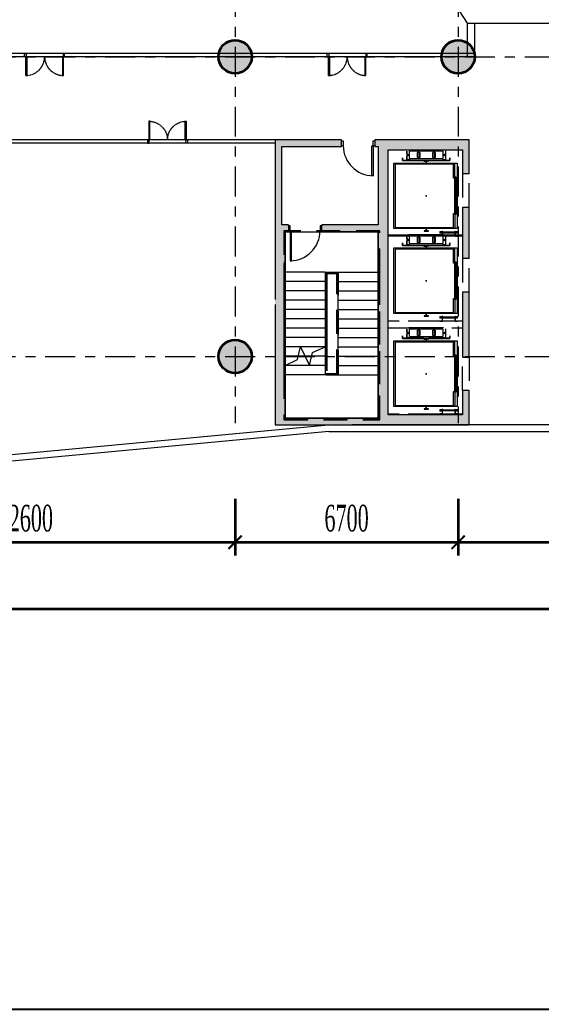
# Model space of a CAD drawing. Header units: millimetres. Extents: x 90964 to 877642, y 656808 to 1438307.
# Drawn here: x 354321 to 369984, y 799742 to 829453 of the extents above; entities that cross this region are included whole.
import ezdxf

# ---------------------------------------------------------------- set-up
doc = ezdxf.new("R2010")
doc.units = ezdxf.units.MM
doc.header["$LTSCALE"] = 300
for name, pattern in [('CENTER', [3, 1.5, -0.5, 0.5, -0.5]), ('Dash', [6.35, 3.175, -3.175]), ('HIDDEN2', [0.1875, 0.125, -0.0625]), ('Overhead', [3.96875, 2.38125, -1.5875])]:
    doc.linetypes.add(name, pattern=pattern)
doc.layers.get('Defpoints').update_dxf_attribs({"color": 6})
for name, color, linetype, lineweight in [('A-COT VACH', 2, 'Continuous', 35), ('A-CUA', 25, 'Continuous', 5), ('A-DETL-GENF', 92, 'Overhead', 9), ('A-DETL-MEDM', 33, 'Continuous', 18), ('A-DIM', 125, 'Continuous', 15), ('A-DOOR', 31, 'Continuous', 9), ('A-DOOR-FRAM', 31, 'Continuous', 9), ('A-FLOR-HRAL', 11, 'Continuous', 9), ('A-FLOR-HRAL-MBND', 5, 'Overhead', 9), ('A-GENM', 13, 'Continuous', 9), ('A-HATCH', 251, 'Continuous', 5), ('A-TRUC', 250, 'CENTER', 5), ('A-WALL', 113, 'Continuous', 9), ('A-WALL-PATT', 111, 'Continuous', 9), ('Q-SPCQ', 91, 'Continuous', 9), ('S-STRS', 31, 'Continuous', 9), ('S-STRS-MBND', 31, 'Overhead', 9)]:
    doc.layers.add(name, color=color, linetype=linetype, lineweight=lineweight)
doc.styles.add('ROMANSssss', font='vntimeh.shx', dxfattribs={"width": 0.55})
doc.dimstyles.new('DIM_1-400 MB', dxfattribs={"dimscale": 400, "dimtxt": 2, "dimasz": 1, "dimexe": 1, "dimexo": 0, "dimgap": 0.8, "dimtad": 1, "dimdec": 0, "dimzin": 0, "dimdsep": 46, "dimtxsty": 'ROMANSssss', "dimblk": 'ARCHTICK', "dimcen": 1, "dimdle": 1, "dimclrd": 256, "dimclre": 256, "dimclrt": 7, "dimadec": 0, "dimazin": 0, "dimtfac": 1, "dimtdec": 0, "dimtix": 1, "dimtofl": 0, "dimtmove": 2, "dimatfit": 3, "dimfxl": 1, "dimtolj": 1, "dimtzin": 0, "dimarcsym": 0})

# ---------------------------------------------------------------- blocks, each defined once
blk = doc.blocks.new('schindler_5500-bim - Lift_one floor-1478749-Option 5 Floor Plans')
at = {"layer": 'A-GENM', "linetype": 'Dash'}
for p, q in [((-1379, -1140), (-1379, 1095)), ((-1379, -1140), (-1379, 1095)), ((1212, 1095), (1212, 942)), ((1212, 1095), (1212, -1140)), ((1212, 866), (1212, 485)), ((1212, 409), (1212, -1140))]:
    blk.add_line(p, q, dxfattribs=at)
at = {"layer": 'A-GENM'}
for p, q in [((-986, -971), (-986, 926)), ((-986, 926), (979, 926)), ((979, 926), (979, 856)), ((979, 926), (979, -971)), ((-1063, 714), (-1139, 714)), ((-1139, 714), (-1139, 710)), ((-1139, 710), (-1118, 710)), ((-1118, 710), (-1118, 712)), ((-1118, 712), (-1064, 712)), ((-1064, 712), (-1064, 67)), ((-1063, 71), (-1063, 714)), ((-534, 856), (-986, 856)), ((-952, 817), (-952, -936)), ((-534, 817), (-952, 817)), ((-534, 816), (-952, 816)), ((-569, 856), (-569, 888)), ((-569, 888), (-3, 888)), ((-3, 856), (-569, 856)), ((-534, 856), (-534, 816)), ((-534, 852), (-534, 817)), ((-3, 888), (-3, 856)), ((2, 856), (2, 888)), ((2, 888), (558, 888)), ((558, 856), (2, 856)), ((533, 816), (533, 856)), ((533, 856), (979, 856)), ((533, 817), (533, 856)), ((533, 856), (979, 856)), ((950, 817), (533, 817)), ((950, 816), (533, 816)), ((558, 888), (558, 856)), ((950, -936), (950, 817)), ((-1379, 522), (-1379, -522)), ((-1379, 500), (-1379, -495)), ((-1078, 587), (-1338, 587)), ((-1338, 587), (-1338, 584)), ((-1338, 584), (-1294, 584)), ((-1338, 500), (-1118, 500)), ((-1338, 500), (-1338, -500)), ((-1294, 584), (-1294, 580)), ((-1294, 580), (-1269, 580)), ((-1269, 580), (-1269, 573)), ((-1269, 573), (-1242, 573)), ((-1265, 576), (-1265, 584)), ((-1265, 584), (-1190, 584)), ((-1190, 584), (-1265, 584)), ((-1265, 584), (-1265, 579)), ((-1259, 576), (-1265, 576)), ((-1262, 577), (-1234, 575)), ((-1242, 573), (-1242, 576)), ((-1232, 534), (-1237, 534)), ((-1232, 552), (-1233, 552)), ((-1233, 552), (-1233, 522)), ((-1233, 522), (-1223, 522)), ((-1232, 573), (-1232, 552)), ((-1224, 552), (-1224, 572)), ((-1223, 552), (-1224, 552)), ((-1223, 522), (-1223, 552)), ((-1218, 534), (-1223, 534)), ((-1221, 575), (-1193, 577)), ((-1213, 576), (-1213, 573)), ((-1213, 573), (-1186, 573)), ((-1190, 576), (-1196, 576)), ((-1190, 584), (-1190, 576)), ((-1190, 579), (-1190, 584)), ((-1186, 580), (-1161, 580)), ((-1186, 573), (-1186, 580)), ((-1161, 580), (-1161, 584)), ((-1161, 584), (-1081, 584)), ((-1118, -500), (-1118, 500)), ((-1081, 584), (-1081, 487)), ((-1081, 487), (-1078, 487)), ((-1078, 487), (-1078, 587)), ((-1305, 266), (-1150, 266)), ((-1305, 266), (-1305, 261)), ((-1305, 261), (-1305, 201)), ((-1150, 261), (-1305, 261)), ((-1305, 201), (-1150, 201)), ((-1305, 201), (-1305, 196)), ((-1150, 196), (-1305, 196)), ((-1150, 266), (-1150, 261)), ((-1150, 201), (-1150, 261)), ((-1150, 201), (-1150, 196)), ((-1064, 67), (-1047, 67)), ((-1043, 71), (-1063, 71)), ((-1053, 64), (-1063, 64)), ((-1063, 64), (-1063, -63)), ((-1045, 10), (-1048, 58)), ((-1047, 67), (-1047, 46)), ((-1047, 46), (-1043, 46)), ((-1043, 46), (-1043, 71)), ((-1022, 5), (-1040, 5)), ((-974, 8), (-1022, 8)), ((-1022, 8), (-1022, 5)), ((-974, -8), (-974, 8)), ((-21, 0), (19, 0)), ((-20, 0), (20, 0)), ((-1, 15), (-1, -15)), ((0, -20), (0, 20)), ((1024, 8), (974, 8)), ((974, 8), (974, -8)), ((1024, 5), (1024, 8)), ((1042, 5), (1024, 5)), ((1050, 59), (1047, 10)), ((1062, 64), (1054, 64)), ((1062, -63), (1062, 64)), ((-1305, -196), (-1150, -196)), ((-1305, -201), (-1305, -196)), ((-1305, -201), (-1305, -261)), ((-1150, -201), (-1305, -201)), ((-1305, -261), (-1150, -261)), ((-1305, -261), (-1305, -266)), ((-1150, -266), (-1305, -266)), ((-1150, -201), (-1150, -196)), ((-1150, -261), (-1150, -201)), ((-1150, -261), (-1150, -266)), ((-1047, -67), (-1064, -67)), ((-1064, -67), (-1064, -712)), ((-1063, -63), (-1052, -63)), ((-1063, -713), (-1063, -71)), ((-1063, -71), (-1043, -71)), ((-1048, -59), (-1045, -10)), ((-1043, -46), (-1047, -46)), ((-1047, -46), (-1047, -67)), ((-1043, -71), (-1043, -46)), ((-1040, -5), (-1022, -5)), ((-1022, -5), (-1022, -8)), ((-1022, -8), (-974, -8)), ((974, -8), (1024, -8)), ((1024, -8), (1024, -5)), ((1024, -5), (1042, -5)), ((1047, -10), (1049, -58)), ((1055, -63), (1062, -63)), ((-1118, -500), (-1338, -500)), ((-1294, -584), (-1338, -584)), ((-1338, -584), (-1338, -587)), ((-1338, -587), (-1078, -587)), ((-1269, -580), (-1294, -580)), ((-1294, -580), (-1294, -584)), ((-1242, -573), (-1269, -573)), ((-1269, -573), (-1269, -580)), ((-1265, -584), (-1265, -576)), ((-1265, -576), (-1255, -576)), ((-1265, -580), (-1265, -584)), ((-1265, -584), (-1190, -584)), ((-1234, -575), (-1262, -577)), ((-1242, -576), (-1242, -573)), ((-1232, -534), (-1237, -534)), ((-1223, -522), (-1233, -522)), ((-1233, -522), (-1233, -552)), ((-1233, -552), (-1232, -552)), ((-1232, -552), (-1232, -573)), ((-1224, -572), (-1224, -552)), ((-1224, -552), (-1223, -552)), ((-1223, -552), (-1223, -522)), ((-1218, -534), (-1223, -534)), ((-1193, -577), (-1221, -575)), ((-1186, -573), (-1213, -573)), ((-1213, -573), (-1213, -576)), ((-1200, -576), (-1190, -576)), ((-1190, -576), (-1190, -584)), ((-1190, -584), (-1190, -580)), ((-1186, -580), (-1186, -573)), ((-1161, -580), (-1186, -580)), ((-1161, -584), (-1161, -580)), ((-1081, -584), (-1161, -584)), ((-1078, -487), (-1081, -487)), ((-1081, -487), (-1081, -584)), ((-1078, -587), (-1078, -487)), ((-1118, -710), (-1139, -710)), ((-1139, -710), (-1139, -713)), ((-1139, -713), (-1063, -713)), ((-1118, -712), (-1118, -710)), ((-1064, -712), (-1118, -712)), ((979, -971), (-986, -971)), ((-952, -936), (950, -936))]:
    blk.add_line(p, q, dxfattribs=at)
for centre, radius, start, end in [((-1262, 580), 2.95, 182.0574, 275.004), ((-1234, 573), 2.64, 0, 90), ((-1221, 572), 2.79, 90, 180), ((-1193, 579), 2.71, 262.5795, 0), ((-1053, 58), 5.01, 0, 90), ((-1040, 10), 4.75, 180, 270), ((1042, 10), 5.01, 270, 0), ((1054, 59), 4.75, 90, 180), ((-1052, -59), 4.75, 270, 0), ((-1040, -10), 5.01, 90, 180), ((1042, -10), 4.75, 0, 90), ((1055, -58), 5.01, 180, 270), ((-1262, -580), 3, 90, 180), ((-1234, -573), 2.84, 270, 360), ((-1221, -572), 3, 180, 270), ((-1193, -580), 2.84, 0, 90)]:
    blk.add_arc(centre, radius, start, end, dxfattribs=at)
at = {"layer": 'Q-SPCQ'}
for p, q in [((1073, 871), (1073, 942)), ((1124, 942), (1073, 942)), ((1124, 942), (1124, 871)), ((1208, 942), (1208, 871)), ((1212, 942), (1208, 942)), ((1212, 866), (1212, 942)), ((1208, 871), (1073, 871)), ((1073, 871), (1073, 866)), ((1073, 866), (1073, 856)), ((1124, 866), (1073, 866)), ((1073, 856), (1124, 856)), ((1089, 856), (1089, 495)), ((1108, 495), (1108, 856)), ((1124, 866), (1212, 866)), ((1124, 856), (1124, 866)), ((1124, 495), (1073, 495)), ((1073, 495), (1073, 485)), ((1073, 485), (1073, 480)), ((1073, 485), (1124, 485)), ((1073, 409), (1073, 480)), ((1073, 480), (1208, 480)), ((1073, 409), (1124, 409)), ((1124, 485), (1124, 495)), ((1212, 485), (1124, 485)), ((1124, 480), (1124, 409)), ((1208, 480), (1208, 409)), ((1208, 409), (1212, 409)), ((1212, 409), (1212, 485)), ((-1045, 15), (-1045, -15)), ((-1055, 0), (-1035, 0))]:
    blk.add_line(p, q, dxfattribs=at)
blk = doc.blocks.new('Railing - Railing-1480369-Option 5 Floor Plans')
at = {"layer": 'A-FLOR-HRAL-MBND'}
for p, q in [((-100059, -9507), (-100176, -9867)), ((-99270, -9763), (-100059, -9507)), ((-100040, -9545), (-100139, -9848)), ((-99280, -9792), (-100040, -9545)), ((-99546, -9705), (-99536, -9677)), ((-97188, -10472), (-99546, -9705)), ((-97150, -10453), (-99536, -9677)), ((-100176, -9867), (-97267, -10813)), ((-100139, -9848), (-97286, -10776)), ((-97286, -10776), (-97188, -10472)), ((-97267, -10813), (-97150, -10453))]:
    blk.add_line(p, q, dxfattribs=at)
blk = doc.blocks.new('Railing - Railing-1480370-Option 5 Floor Plans')
at = {"layer": 'A-FLOR-HRAL-MBND'}
for p, q in [((-100957, -7900), (-101848, -10639)), ((-100938, -7937), (-101810, -10620)), ((-99682, -8314), (-100957, -7900)), ((-99692, -8343), (-100938, -7937)), ((-99416, -8401), (-99682, -8314)), ((-99425, -8429), (-99692, -8343)), ((-99159, -8516), (-99150, -8487)), ((-96762, -9295), (-99159, -8516)), ((-96753, -9267), (-99150, -8487)), ((-96496, -9382), (-96762, -9295)), ((-96487, -9353), (-96753, -9267)), ((-95611, -9669), (-96496, -9382)), ((-95574, -9650), (-96487, -9353)), ((-96484, -12352), (-95611, -9669)), ((-96464, -12390), (-95574, -9650)), ((-101848, -10639), (-100839, -10967)), ((-101810, -10620), (-100830, -10939)), ((-100839, -10967), (-100573, -11054)), ((-100830, -10939), (-100564, -11025)), ((-100573, -11054), (-97644, -12006)), ((-100564, -11025), (-97635, -11978)), ((-97644, -12006), (-96464, -12390)), ((-97635, -11978), (-96484, -12352))]:
    blk.add_line(p, q, dxfattribs=at)
blk = doc.blocks.new('Top Rail Type - Top Rail_Internal_-1480371-Option 5 Floor Plans')
at = {"layer": 'A-FLOR-HRAL'}
for p, q in [((-97613, -10339), (-97151, -10489)), ((-97138, -10451), (-97600, -10301))]:
    blk.add_line(p, q, dxfattribs=at)
at = {"layer": 'A-FLOR-HRAL', "flags": 128}
blk.add_lwpolyline([(-97560, -10339), (-97557, -10336), (-97557, -10332)], dxfattribs=at)
blk = doc.blocks.new('Top Rail Type - Top Rail_Internal_-V14-Option 5 Floor Plans')
at = {"layer": 'A-FLOR-HRAL', "linetype": 'Overhead'}
for p, q in [((-100056, -9545), (-100043, -9507)), ((-99269, -9758), (-100043, -9507)), ((-100069, -9519), (-100183, -9871)), ((-100031, -9532), (-100132, -9845)), ((-100031, -9532), (-100069, -9519)), ((-99281, -9797), (-100056, -9545)), ((-99547, -9710), (-99535, -9672)), ((-97194, -10475), (-99547, -9710)), ((-97144, -10450), (-99535, -9672)), ((-100183, -9871), (-97283, -10814)), ((-100132, -9845), (-97271, -10775)), ((-97296, -10788), (-97194, -10475)), ((-97258, -10801), (-97144, -10450)), ((-97296, -10788), (-97258, -10801)), ((-97271, -10775), (-97283, -10814))]:
    blk.add_line(p, q, dxfattribs=at)
at = {"layer": 'A-FLOR-HRAL'}
for p, q in [((-99269, -9758), (-99281, -9797)), ((-97151, -10489), (-99281, -9797)), ((-97138, -10451), (-99269, -9758)), ((-97151, -10489), (-97138, -10451))]:
    blk.add_line(p, q, dxfattribs=at)
blk = doc.blocks.new('Top Rail Type - Top Rail_Internal_-V15-Option 5 Floor Plans')
at = {"layer": 'A-FLOR-HRAL', "linetype": 'Overhead'}
for p, q in [((-100960, -7893), (-101854, -10642)), ((-100934, -7944), (-101804, -10617)), ((-99681, -8309), (-100960, -7893)), ((-99693, -8347), (-100934, -7944)), ((-99414, -8396), (-99681, -8309)), ((-99427, -8434), (-99693, -8347)), ((-99161, -8521), (-99148, -8482)), ((-96498, -9386), (-99161, -8521)), ((-96485, -9348), (-99148, -8482)), ((-95618, -9673), (-96498, -9386)), ((-95567, -9647), (-96485, -9348)), ((-96487, -12346), (-95618, -9673)), ((-96461, -12396), (-95567, -9647)), ((-101854, -10642), (-100841, -10972)), ((-101804, -10617), (-100829, -10934)), ((-100841, -10972), (-97646, -12011)), ((-100829, -10934), (-97633, -11973)), ((-97646, -12011), (-96461, -12396)), ((-97633, -11973), (-96487, -12346))]:
    blk.add_line(p, q, dxfattribs=at)
at = {"layer": 'A-FLOR-HRAL'}
for p, q in [((-99414, -8396), (-99427, -8434)), ((-97177, -9166), (-99427, -8434)), ((-97164, -9128), (-99414, -8396))]:
    blk.add_line(p, q, dxfattribs=at)
blk = doc.blocks.new('M_Door-Opening - 1000 X 2100mm-720239-Option 5 Floor Plans')
at = {"layer": 'A-DETL-GENF'}
for p, q in [((492, 100), (-508, 100)), ((-508, -100), (492, -100))]:
    blk.add_line(p, q, dxfattribs=at)
at = {"layer": 'A-DETL-MEDM'}
for p, q in [((-508, 100), (-508, -100)), ((492, -100), (492, 100))]:
    blk.add_line(p, q, dxfattribs=at)
blk = doc.blocks.new('M_Door-Opening - 1000 X 2100mm-720273-Option 5 Floor Plans')
at = {"layer": 'A-DETL-GENF'}
for p, q in [((-508, 100), (492, 100)), ((492, -100), (-508, -100))]:
    blk.add_line(p, q, dxfattribs=at)
at = {"layer": 'A-DETL-MEDM'}
for p, q in [((-508, -100), (-508, 100)), ((492, 100), (492, -100))]:
    blk.add_line(p, q, dxfattribs=at)
blk = doc.blocks.new('M_Door-Passage-Single-Flush - M_Door-Passage-Single-Flush-718217-Option 5 Floor Plans')
at = {"layer": 'A-DOOR'}
for p, q in [((450, 981.35), (405, 981.35)), ((405, 981.35), (405, 81.35)), ((450, 81.35), (450, 981.35)), ((405, 81.35), (450, 81.35))]:
    blk.add_line(p, q, dxfattribs=at)
blk.add_arc((450, 81.35), 900, 90, 180, dxfattribs=at)
at = {"layer": 'A-DOOR-FRAM'}
for p, q in [((-450, 81.35), (-500, 81.35)), ((-500, 81.35), (-500, -68.65)), ((-450, -68.65), (-450, 81.35)), ((450, 81.35), (450, -68.65)), ((500, 81.35), (450, 81.35)), ((500, -68.65), (500, 81.35)), ((-500, -68.65), (-450, -68.65)), ((450, -68.65), (500, -68.65))]:
    blk.add_line(p, q, dxfattribs=at)
blk = doc.blocks.new('M_Door-Passage-Single-Flush - M_Door-Passage-Single-Flush-756115-Option 5 Floor Plans')
at = {"layer": 'A-DOOR'}
for p, q in [((405, -81.35), (450, -81.35)), ((405, -981.35), (405, -81.35)), ((450, -81.35), (450, -981.35)), ((450, -981.35), (405, -981.35))]:
    blk.add_line(p, q, dxfattribs=at)
blk.add_arc((450, -81.35), 900, 180, 270, dxfattribs=at)
at = {"layer": 'A-DOOR-FRAM'}
for p, q in [((-500, 68.65), (-450, 68.65)), ((-500, -81.35), (-500, 68.65)), ((-450, 68.65), (-450, -81.35)), ((450, 68.65), (500, 68.65)), ((450, -81.35), (450, 68.65)), ((500, 68.65), (500, -81.35)), ((-450, -81.35), (-500, -81.35)), ((500, -81.35), (450, -81.35))]:
    blk.add_line(p, q, dxfattribs=at)
blk = doc.blocks.new('schindler_5500-bim - Lift_one floor-V5-Option 5 Floor Plans')
at = {"layer": 'A-GENM', "linetype": 'Dash'}
for p, q in [((-1379, 871), (-1379, 1095)), ((-1379, -1140), (-1379, 1095)), ((1212, 1095), (1212, 942)), ((1212, 1095), (1212, -1140)), ((-1379, 485), (-1379, 866)), ((1212, 866), (1212, 485)), ((-1379, -1140), (-1379, 480)), ((1212, 409), (1212, -1140))]:
    blk.add_line(p, q, dxfattribs=at)
at = {"layer": 'A-GENM'}
for p, q in [((-986, -971), (-986, 926)), ((-986, 926), (979, 926)), ((979, 926), (979, 856)), ((979, 926), (979, -971)), ((-1063, 714), (-1139, 714)), ((-1139, 714), (-1139, 710)), ((-1139, 710), (-1118, 710)), ((-1118, 710), (-1118, 712)), ((-1118, 712), (-1064, 712)), ((-1064, 712), (-1064, 67)), ((-1063, 71), (-1063, 714)), ((-534, 856), (-986, 856)), ((-952, 817), (-952, -936)), ((-534, 817), (-952, 817)), ((-534, 816), (-952, 816)), ((-569, 856), (-569, 888)), ((-569, 888), (-3, 888)), ((-3, 856), (-569, 856)), ((-534, 856), (-534, 816)), ((-534, 852), (-534, 817)), ((-3, 888), (-3, 856)), ((2, 856), (2, 888)), ((2, 888), (558, 888)), ((558, 856), (2, 856)), ((533, 816), (533, 856)), ((533, 856), (979, 856)), ((533, 817), (533, 856)), ((533, 856), (979, 856)), ((950, 817), (533, 817)), ((950, 816), (533, 816)), ((558, 888), (558, 856)), ((950, -936), (950, 817)), ((-1379, 522), (-1379, -522)), ((-1379, 500), (-1379, -495)), ((-1078, 587), (-1338, 587)), ((-1338, 587), (-1338, 584)), ((-1338, 584), (-1294, 584)), ((-1338, 500), (-1118, 500)), ((-1338, 500), (-1338, -500)), ((-1294, 584), (-1294, 580)), ((-1294, 580), (-1269, 580)), ((-1269, 580), (-1269, 573)), ((-1269, 573), (-1242, 573)), ((-1265, 576), (-1265, 584)), ((-1265, 584), (-1190, 584)), ((-1190, 584), (-1265, 584)), ((-1265, 584), (-1265, 579)), ((-1259, 576), (-1265, 576)), ((-1262, 577), (-1234, 575)), ((-1242, 573), (-1242, 576)), ((-1232, 534), (-1237, 534)), ((-1232, 552), (-1233, 552)), ((-1233, 552), (-1233, 522)), ((-1233, 522), (-1223, 522)), ((-1232, 573), (-1232, 552)), ((-1224, 552), (-1224, 572)), ((-1223, 552), (-1224, 552)), ((-1223, 522), (-1223, 552)), ((-1218, 534), (-1223, 534)), ((-1221, 575), (-1193, 577)), ((-1213, 576), (-1213, 573)), ((-1213, 573), (-1186, 573)), ((-1190, 576), (-1196, 576)), ((-1190, 584), (-1190, 576)), ((-1190, 579), (-1190, 584)), ((-1186, 580), (-1161, 580)), ((-1186, 573), (-1186, 580)), ((-1161, 580), (-1161, 584)), ((-1161, 584), (-1081, 584)), ((-1118, -500), (-1118, 500)), ((-1081, 584), (-1081, 487)), ((-1081, 487), (-1078, 487)), ((-1078, 487), (-1078, 587)), ((-1305, 266), (-1150, 266)), ((-1305, 266), (-1305, 261)), ((-1305, 261), (-1305, 201)), ((-1150, 261), (-1305, 261)), ((-1305, 201), (-1150, 201)), ((-1305, 201), (-1305, 196)), ((-1150, 196), (-1305, 196)), ((-1150, 266), (-1150, 261)), ((-1150, 201), (-1150, 261)), ((-1150, 201), (-1150, 196)), ((-1064, 67), (-1047, 67)), ((-1043, 71), (-1063, 71)), ((-1053, 64), (-1063, 64)), ((-1063, 64), (-1063, -63)), ((-1045, 10), (-1048, 58)), ((-1047, 67), (-1047, 46)), ((-1047, 46), (-1043, 46)), ((-1043, 46), (-1043, 71)), ((-1022, 5), (-1040, 5)), ((-974, 8), (-1022, 8)), ((-1022, 8), (-1022, 5)), ((-974, -8), (-974, 8)), ((-21, 0), (19, 0)), ((-20, 0), (20, 0)), ((-1, 15), (-1, -15)), ((0, -20), (0, 20)), ((1024, 8), (974, 8)), ((974, 8), (974, -8)), ((1024, 5), (1024, 8)), ((1042, 5), (1024, 5)), ((1050, 59), (1047, 10)), ((1062, 64), (1054, 64)), ((1062, -63), (1062, 64)), ((-1305, -196), (-1150, -196)), ((-1305, -201), (-1305, -196)), ((-1305, -201), (-1305, -261)), ((-1150, -201), (-1305, -201)), ((-1305, -261), (-1150, -261)), ((-1305, -261), (-1305, -266)), ((-1150, -266), (-1305, -266)), ((-1150, -201), (-1150, -196)), ((-1150, -261), (-1150, -201)), ((-1150, -261), (-1150, -266)), ((-1047, -67), (-1064, -67)), ((-1064, -67), (-1064, -712)), ((-1063, -63), (-1052, -63)), ((-1063, -713), (-1063, -71)), ((-1063, -71), (-1043, -71)), ((-1048, -59), (-1045, -10)), ((-1043, -46), (-1047, -46)), ((-1047, -46), (-1047, -67)), ((-1043, -71), (-1043, -46)), ((-1040, -5), (-1022, -5)), ((-1022, -5), (-1022, -8)), ((-1022, -8), (-974, -8)), ((974, -8), (1024, -8)), ((1024, -8), (1024, -5)), ((1024, -5), (1042, -5)), ((1047, -10), (1049, -58)), ((1055, -63), (1062, -63)), ((-1118, -500), (-1338, -500)), ((-1294, -584), (-1338, -584)), ((-1338, -584), (-1338, -587)), ((-1338, -587), (-1078, -587)), ((-1269, -580), (-1294, -580)), ((-1294, -580), (-1294, -584)), ((-1242, -573), (-1269, -573)), ((-1269, -573), (-1269, -580)), ((-1265, -584), (-1265, -576)), ((-1265, -576), (-1255, -576)), ((-1265, -580), (-1265, -584)), ((-1265, -584), (-1190, -584)), ((-1234, -575), (-1262, -577)), ((-1242, -576), (-1242, -573)), ((-1232, -534), (-1237, -534)), ((-1223, -522), (-1233, -522)), ((-1233, -522), (-1233, -552)), ((-1233, -552), (-1232, -552)), ((-1232, -552), (-1232, -573)), ((-1224, -572), (-1224, -552)), ((-1224, -552), (-1223, -552)), ((-1223, -552), (-1223, -522)), ((-1218, -534), (-1223, -534)), ((-1193, -577), (-1221, -575)), ((-1186, -573), (-1213, -573)), ((-1213, -573), (-1213, -576)), ((-1200, -576), (-1190, -576)), ((-1190, -576), (-1190, -584)), ((-1190, -584), (-1190, -580)), ((-1186, -580), (-1186, -573)), ((-1161, -580), (-1186, -580)), ((-1161, -584), (-1161, -580)), ((-1081, -584), (-1161, -584)), ((-1078, -487), (-1081, -487)), ((-1081, -487), (-1081, -584)), ((-1078, -587), (-1078, -487)), ((-1118, -710), (-1139, -710)), ((-1139, -710), (-1139, -713)), ((-1139, -713), (-1063, -713)), ((-1118, -712), (-1118, -710)), ((-1064, -712), (-1118, -712)), ((979, -971), (-986, -971)), ((-952, -936), (950, -936))]:
    blk.add_line(p, q, dxfattribs=at)
for centre, radius, start, end in [((-1262, 580), 2.95, 182.0574, 275.004), ((-1234, 573), 2.64, 0, 90), ((-1221, 572), 2.79, 90, 180), ((-1193, 579), 2.71, 262.5795, 0), ((-1053, 58), 5.01, 0, 90), ((-1040, 10), 4.75, 180, 270), ((1042, 10), 5.01, 270, 0), ((1054, 59), 4.75, 90, 180), ((-1052, -59), 4.75, 270, 0), ((-1040, -10), 5.01, 90, 180), ((1042, -10), 4.75, 0, 90), ((1055, -58), 5.01, 180, 270), ((-1262, -580), 3, 90, 180), ((-1234, -573), 2.84, 270, 360), ((-1221, -572), 3, 180, 270), ((-1193, -580), 2.84, 0, 90)]:
    blk.add_arc(centre, radius, start, end, dxfattribs=at)
at = {"layer": 'Q-SPCQ'}
for p, q in [((1073, 871), (1073, 942)), ((1124, 942), (1073, 942)), ((1124, 942), (1124, 871)), ((1208, 942), (1208, 871)), ((1212, 942), (1208, 942)), ((1212, 866), (1212, 942)), ((1208, 871), (1073, 871)), ((1073, 871), (1073, 866)), ((1073, 866), (1073, 856)), ((1124, 866), (1073, 866)), ((1073, 856), (1124, 856)), ((1089, 856), (1089, 495)), ((1108, 495), (1108, 856)), ((1124, 866), (1212, 866)), ((1124, 856), (1124, 866)), ((1124, 495), (1073, 495)), ((1073, 495), (1073, 485)), ((1073, 485), (1073, 480)), ((1073, 485), (1124, 485)), ((1073, 409), (1073, 480)), ((1073, 480), (1208, 480)), ((1073, 409), (1124, 409)), ((1124, 485), (1124, 495)), ((1212, 485), (1124, 485)), ((1124, 480), (1124, 409)), ((1208, 480), (1208, 409)), ((1208, 409), (1212, 409)), ((1212, 409), (1212, 485)), ((-1045, 15), (-1045, -15)), ((-1055, 0), (-1035, 0))]:
    blk.add_line(p, q, dxfattribs=at)
blk = doc.blocks.new('schindler_5500-bim - Lift_one floor-V6-Option 5 Floor Plans')
at = {"layer": 'A-GENM'}
for p, q in [((-986, -971), (-986, 926)), ((-986, 926), (979, 926)), ((979, 926), (979, 856)), ((979, 926), (979, -971)), ((-1063, 714), (-1139, 714)), ((-1139, 714), (-1139, 710)), ((-1139, 710), (-1118, 710)), ((-1118, 710), (-1118, 712)), ((-1118, 712), (-1064, 712)), ((-1064, 712), (-1064, 67)), ((-1063, 71), (-1063, 714)), ((-534, 856), (-986, 856)), ((-952, 817), (-952, -936)), ((-534, 817), (-952, 817)), ((-534, 816), (-952, 816)), ((-569, 856), (-569, 888)), ((-569, 888), (-3, 888)), ((-3, 856), (-569, 856)), ((-534, 856), (-534, 816)), ((-534, 852), (-534, 817)), ((-3, 888), (-3, 856)), ((2, 856), (2, 888)), ((2, 888), (558, 888)), ((558, 856), (2, 856)), ((533, 816), (533, 856)), ((533, 856), (979, 856)), ((533, 817), (533, 856)), ((533, 856), (979, 856)), ((950, 817), (533, 817)), ((950, 816), (533, 816)), ((558, 888), (558, 856)), ((950, -936), (950, 817)), ((-1078, 587), (-1338, 587)), ((-1338, 587), (-1338, 584)), ((-1338, 584), (-1294, 584)), ((-1338, 500), (-1118, 500)), ((-1338, 500), (-1338, -500)), ((-1294, 584), (-1294, 580)), ((-1294, 580), (-1269, 580)), ((-1269, 580), (-1269, 573)), ((-1269, 573), (-1242, 573)), ((-1265, 576), (-1265, 584)), ((-1265, 584), (-1190, 584)), ((-1190, 584), (-1265, 584)), ((-1265, 584), (-1265, 579)), ((-1259, 576), (-1265, 576)), ((-1262, 577), (-1234, 575)), ((-1242, 573), (-1242, 576)), ((-1232, 534), (-1237, 534)), ((-1232, 552), (-1233, 552)), ((-1233, 552), (-1233, 522)), ((-1233, 522), (-1223, 522)), ((-1232, 573), (-1232, 552)), ((-1224, 552), (-1224, 572)), ((-1223, 552), (-1224, 552)), ((-1223, 522), (-1223, 552)), ((-1218, 534), (-1223, 534)), ((-1221, 575), (-1193, 577)), ((-1213, 576), (-1213, 573)), ((-1213, 573), (-1186, 573)), ((-1190, 576), (-1196, 576)), ((-1190, 584), (-1190, 576)), ((-1190, 579), (-1190, 584)), ((-1186, 580), (-1161, 580)), ((-1186, 573), (-1186, 580)), ((-1161, 580), (-1161, 584)), ((-1161, 584), (-1081, 584)), ((-1118, -500), (-1118, 500)), ((-1081, 584), (-1081, 487)), ((-1081, 487), (-1078, 487)), ((-1078, 487), (-1078, 587)), ((-1305, 266), (-1150, 266)), ((-1305, 266), (-1305, 261)), ((-1305, 261), (-1305, 201)), ((-1150, 261), (-1305, 261)), ((-1305, 201), (-1150, 201)), ((-1305, 201), (-1305, 196)), ((-1150, 196), (-1305, 196)), ((-1150, 266), (-1150, 261)), ((-1150, 201), (-1150, 261)), ((-1150, 201), (-1150, 196)), ((-1064, 67), (-1047, 67)), ((-1043, 71), (-1063, 71)), ((-1053, 64), (-1063, 64)), ((-1063, 64), (-1063, -63)), ((-1045, 10), (-1048, 58)), ((-1047, 67), (-1047, 46)), ((-1047, 46), (-1043, 46)), ((-1043, 46), (-1043, 71)), ((-1022, 5), (-1040, 5)), ((-974, 8), (-1022, 8)), ((-1022, 8), (-1022, 5)), ((-974, -8), (-974, 8)), ((-21, 0), (19, 0)), ((-20, 0), (20, 0)), ((-1, 15), (-1, -15)), ((0, -20), (0, 20)), ((1024, 8), (974, 8)), ((974, 8), (974, -8)), ((1024, 5), (1024, 8)), ((1042, 5), (1024, 5)), ((1050, 59), (1047, 10)), ((1062, 64), (1054, 64)), ((1062, -63), (1062, 64)), ((-1305, -196), (-1150, -196)), ((-1305, -201), (-1305, -196)), ((-1305, -201), (-1305, -261)), ((-1150, -201), (-1305, -201)), ((-1305, -261), (-1150, -261)), ((-1305, -261), (-1305, -266)), ((-1150, -266), (-1305, -266)), ((-1150, -201), (-1150, -196)), ((-1150, -261), (-1150, -201)), ((-1150, -261), (-1150, -266)), ((-1047, -67), (-1064, -67)), ((-1064, -67), (-1064, -712)), ((-1063, -63), (-1052, -63)), ((-1063, -713), (-1063, -71)), ((-1063, -71), (-1043, -71)), ((-1048, -59), (-1045, -10)), ((-1043, -46), (-1047, -46)), ((-1047, -46), (-1047, -67)), ((-1043, -71), (-1043, -46)), ((-1040, -5), (-1022, -5)), ((-1022, -5), (-1022, -8)), ((-1022, -8), (-974, -8)), ((974, -8), (1024, -8)), ((1024, -8), (1024, -5)), ((1024, -5), (1042, -5)), ((1047, -10), (1049, -58)), ((1055, -63), (1062, -63)), ((-1118, -500), (-1338, -500)), ((-1294, -584), (-1338, -584)), ((-1338, -584), (-1338, -587)), ((-1338, -587), (-1078, -587)), ((-1269, -580), (-1294, -580)), ((-1294, -580), (-1294, -584)), ((-1242, -573), (-1269, -573)), ((-1269, -573), (-1269, -580)), ((-1265, -584), (-1265, -576)), ((-1265, -576), (-1255, -576)), ((-1265, -580), (-1265, -584)), ((-1265, -584), (-1190, -584)), ((-1234, -575), (-1262, -577)), ((-1242, -576), (-1242, -573)), ((-1232, -534), (-1237, -534)), ((-1223, -522), (-1233, -522)), ((-1233, -522), (-1233, -552)), ((-1233, -552), (-1232, -552)), ((-1232, -552), (-1232, -573)), ((-1224, -572), (-1224, -552)), ((-1224, -552), (-1223, -552)), ((-1223, -552), (-1223, -522)), ((-1218, -534), (-1223, -534)), ((-1193, -577), (-1221, -575)), ((-1186, -573), (-1213, -573)), ((-1213, -573), (-1213, -576)), ((-1200, -576), (-1190, -576)), ((-1190, -576), (-1190, -584)), ((-1190, -584), (-1190, -580)), ((-1186, -580), (-1186, -573)), ((-1161, -580), (-1186, -580)), ((-1161, -584), (-1161, -580)), ((-1081, -584), (-1161, -584)), ((-1078, -487), (-1081, -487)), ((-1081, -487), (-1081, -584)), ((-1078, -587), (-1078, -487)), ((-1118, -710), (-1139, -710)), ((-1139, -710), (-1139, -713)), ((-1139, -713), (-1063, -713)), ((-1118, -712), (-1118, -710)), ((-1064, -712), (-1118, -712)), ((979, -971), (-986, -971)), ((-952, -936), (950, -936))]:
    blk.add_line(p, q, dxfattribs=at)
at = {"layer": 'A-GENM', "linetype": 'Dash'}
for p, q in [((1212, 1095), (1212, 942)), ((1212, 1095), (1212, 587)), ((1212, 866), (1212, 587)), ((1212, 584), (1212, 500)), ((1212, 584), (1212, 500)), ((1212, -500), (1212, -584)), ((1212, -500), (1212, -584)), ((1212, -587), (1212, -1140)), ((1212, -587), (1212, -1140))]:
    blk.add_line(p, q, dxfattribs=at)
at = {"layer": 'A-GENM'}
for centre, radius, start, end in [((-1262, 580), 2.95, 182.0574, 275.004), ((-1234, 573), 2.64, 0, 90), ((-1221, 572), 2.79, 90, 180), ((-1193, 579), 2.71, 262.5795, 0), ((-1053, 58), 5.01, 0, 90), ((-1040, 10), 4.75, 180, 270), ((1042, 10), 5.01, 270, 0), ((1054, 59), 4.75, 90, 180), ((-1052, -59), 4.75, 270, 0), ((-1040, -10), 5.01, 90, 180), ((1042, -10), 4.75, 0, 90), ((1055, -58), 5.01, 180, 270), ((-1262, -580), 3, 90, 180), ((-1234, -573), 2.84, 270, 360), ((-1221, -572), 3, 180, 270), ((-1193, -580), 2.84, 0, 90)]:
    blk.add_arc(centre, radius, start, end, dxfattribs=at)
at = {"layer": 'Q-SPCQ'}
for p, q in [((1073, 871), (1073, 942)), ((1124, 942), (1073, 942)), ((1124, 942), (1124, 871)), ((1208, 942), (1208, 871)), ((1212, 942), (1208, 942)), ((1212, 866), (1212, 942)), ((1208, 871), (1073, 871)), ((1073, 871), (1073, 866)), ((1073, 866), (1073, 856)), ((1124, 866), (1073, 866)), ((1073, 856), (1124, 856)), ((1089, 856), (1089, 495)), ((1108, 495), (1108, 856)), ((1124, 866), (1212, 866)), ((1124, 856), (1124, 866)), ((1124, 495), (1073, 495)), ((1073, 495), (1073, 485)), ((1073, 485), (1073, 480)), ((1073, 485), (1124, 485)), ((1073, 409), (1073, 480)), ((1073, 480), (1208, 480)), ((1073, 409), (1124, 409)), ((1124, 485), (1124, 495)), ((1212, 485), (1124, 485)), ((1124, 480), (1124, 409)), ((1208, 480), (1208, 409)), ((1208, 409), (1212, 409)), ((-1045, 15), (-1045, -15)), ((-1055, 0), (-1035, 0))]:
    blk.add_line(p, q, dxfattribs=at)
blk = doc.blocks.new('_ArchTick')
at = {"color": 0, "linetype": 'ByBlock', "const_width": 0.15}
blk.add_lwpolyline([(-0.5, -0.5), (0.5, 0.5)], dxfattribs=at)
blk = doc.blocks.new('*D327')
at = {"layer": 'A-DIM', "lineweight": -2, "transparency": 16777216}
for p, q in [((335588, 1095259), (335588, 1091552)), ((411988, 1095259), (411988, 1091552)), ((335188, 1091952), (412388, 1091952))]:
    blk.add_line(p, q, dxfattribs=at)
at = {"layer": 'Defpoints', "color": 0, "transparency": 16777216}
for p in [(335588, 1095259), (411988, 1095259), (411988, 1091952)]:
    blk.add_point(p, dxfattribs=at)
at = {"layer": 'A-DIM', "lineweight": -2, "transparency": 16777216, "xscale": 400, "yscale": 400, "zscale": 400, "rotation": 180}
blk.add_blockref('_ArchTick', (335588, 1091952), dxfattribs=at)
at = {"layer": 'A-DIM', "lineweight": -2, "transparency": 16777216, "xscale": 400, "yscale": 400, "zscale": 400}
blk.add_blockref('_ArchTick', (411988, 1091952), dxfattribs=at)
at = {"layer": 'A-DIM', "color": 7, "transparency": 16777216, "insert": (373788, 1092672), "char_height": 800, "attachment_point": 5, "style": 'ROMANSssss'}
blk.add_mtext('\\A1;76400', dxfattribs=at)
blk = doc.blocks.new('*D329')
at = {"layer": 'A-DIM', "lineweight": -2, "transparency": 16777216}
for p, q in [((348188, 1095259), (348188, 1093552)), ((360788, 1095259), (360788, 1093552)), ((347788, 1093952), (361188, 1093952))]:
    blk.add_line(p, q, dxfattribs=at)
at = {"layer": 'Defpoints', "color": 0, "transparency": 16777216}
for p in [(348188, 1095259), (360788, 1095259), (360788, 1093952)]:
    blk.add_point(p, dxfattribs=at)
at = {"layer": 'A-DIM', "lineweight": -2, "transparency": 16777216, "xscale": 400, "yscale": 400, "zscale": 400, "rotation": 180}
blk.add_blockref('_ArchTick', (348188, 1093952), dxfattribs=at)
at = {"layer": 'A-DIM', "lineweight": -2, "transparency": 16777216, "xscale": 400, "yscale": 400, "zscale": 400}
blk.add_blockref('_ArchTick', (360788, 1093952), dxfattribs=at)
at = {"layer": 'A-DIM', "color": 7, "transparency": 16777216, "insert": (354488, 1094672), "char_height": 800, "attachment_point": 5, "style": 'ROMANSssss'}
blk.add_mtext('\\A1;12600', dxfattribs=at)
blk = doc.blocks.new('*D330')
at = {"layer": 'A-DIM', "lineweight": -2, "transparency": 16777216}
for p, q in [((360788, 1095259), (360788, 1093552)), ((367488, 1095259), (367488, 1093552)), ((360388, 1093952), (367888, 1093952))]:
    blk.add_line(p, q, dxfattribs=at)
at = {"layer": 'Defpoints', "color": 0, "transparency": 16777216}
for p in [(360788, 1095259), (367488, 1095259), (367488, 1093952)]:
    blk.add_point(p, dxfattribs=at)
at = {"layer": 'A-DIM', "lineweight": -2, "transparency": 16777216, "xscale": 400, "yscale": 400, "zscale": 400, "rotation": 180}
blk.add_blockref('_ArchTick', (360788, 1093952), dxfattribs=at)
at = {"layer": 'A-DIM', "lineweight": -2, "transparency": 16777216, "xscale": 400, "yscale": 400, "zscale": 400}
blk.add_blockref('_ArchTick', (367488, 1093952), dxfattribs=at)
at = {"layer": 'A-DIM', "color": 7, "transparency": 16777216, "insert": (364138, 1094672), "char_height": 800, "attachment_point": 5, "style": 'ROMANSssss'}
blk.add_mtext('\\A1;6700', dxfattribs=at)
blk = doc.blocks.new('*D331')
at = {"layer": 'A-DIM', "lineweight": -2, "transparency": 16777216}
for p, q in [((367488, 1095259), (367488, 1093552)), ((380088, 1095259), (380088, 1093552)), ((367088, 1093952), (380488, 1093952))]:
    blk.add_line(p, q, dxfattribs=at)
at = {"layer": 'Defpoints', "color": 0, "transparency": 16777216}
for p in [(367488, 1095259), (380088, 1095259), (380088, 1093952)]:
    blk.add_point(p, dxfattribs=at)
at = {"layer": 'A-DIM', "lineweight": -2, "transparency": 16777216, "xscale": 400, "yscale": 400, "zscale": 400, "rotation": 180}
blk.add_blockref('_ArchTick', (367488, 1093952), dxfattribs=at)
at = {"layer": 'A-DIM', "lineweight": -2, "transparency": 16777216, "xscale": 400, "yscale": 400, "zscale": 400}
blk.add_blockref('_ArchTick', (380088, 1093952), dxfattribs=at)
at = {"layer": 'A-DIM', "color": 7, "transparency": 16777216, "insert": (373788, 1094672), "char_height": 800, "attachment_point": 5, "style": 'ROMANSssss'}
blk.add_mtext('\\A1;12600', dxfattribs=at)
blk = doc.blocks.new('luoicotthapdoi')
at = {"layer": 'A-HATCH'}
h = blk.add_hatch(color=256, dxfattribs=at)
h.dxf.hatch_style = 1
edge = h.paths.add_edge_path()
edge.add_arc((386788, 970252), 500, 0, 360)
edge = h.paths.add_edge_path()
edge.add_arc((393088, 977636), 500, 0, 360)
edge = h.paths.add_edge_path()
edge.add_arc((399388, 970252), 500, 0, 360)
edge = h.paths.add_edge_path()
edge.add_arc((399388, 961252), 500, 0, 360)
edge = h.paths.add_edge_path()
edge.add_arc((399388, 952252), 500, 0, 360)
edge = h.paths.add_edge_path()
edge.add_arc((386788, 952252), 500, 0, 360)
edge = h.paths.add_edge_path()
edge.add_arc((386788, 961252), 500, 0, 360)
edge = h.paths.add_edge_path()
edge.add_arc((380088, 961252), 500, 0, 360)
edge = h.paths.add_edge_path()
edge.add_arc((367488, 961252), 500, 0, 360)
edge = h.paths.add_edge_path()
edge.add_arc((360788, 961252), 500, 0, 360)
edge = h.paths.add_edge_path()
edge.add_arc((360788, 952252), 500, 0, 360)
edge = h.paths.add_edge_path()
edge.add_arc((348188, 952252), 500, 0, 360)
edge = h.paths.add_edge_path()
edge.add_arc((348188, 961252), 500, 0, 360)
edge = h.paths.add_edge_path()
edge.add_arc((348188, 970252), 500, 0, 360)
edge = h.paths.add_edge_path()
edge.add_arc((354488, 977636), 500, 0, 360)
edge = h.paths.add_edge_path()
edge.add_arc((360788, 970252), 500, 0, 360)
at = {"layer": 'A-COT VACH'}
for centre in [(360788, 961252), (367488, 961252), (360788, 952252)]:
    blk.add_circle(centre, 500, dxfattribs=at)
at = {"layer": 'A-TRUC', "ltscale": 2}
for p, q in [((360788, 981352), (360788, 950252)), ((367488, 981352), (367488, 950252)), ((333488, 961252), (414088, 961252)), ((333488, 952252), (414088, 952252))]:
    blk.add_line(p, q, dxfattribs=at)
blk = doc.blocks.new('*U141')
for p, q in [((-1510, 650), (-1550, 650)), ((-1530, 100), (-1530, 650)), ((-90, 650), (-50, 650)), ((-70, 100), (-70, 650)), ((-1510, 100), (-1550, 100)), ((-90, 100), (-50, 100))]:
    blk.add_line(p, q)
for points in [[(-1550, 0), (-1510, 0), (-1510, 750), (-1550, 750)], [(-50, 0), (-90, 0), (-90, 750), (-50, 750)], [(0, -133), (-60, -133), (-60, -40), (-50, -40), (-50, 0), (0, 0)], [(-1600, -133), (-1540, -133), (-1540, -40), (-1550, -40), (-1550, 0), (-1600, 0)]]:
    blk.add_lwpolyline(points, close=True)
at = {"linetype": 'HIDDEN2'}
for centre, start, end in [((-1550, 0), 0, 90), ((-50, 0), 90, 180)]:
    blk.add_arc(centre, 750, start, end, dxfattribs=at)
blk = doc.blocks.new('DIM TC')
at = {"layer": 'A-DIM'}
for base, p1, p2, picture, middle in [((411987.6, 1091952.2), (335587.6, 1095259.5), (411987.6, 1095259.5), '*D327', (373787.6, 1092672.2)), ((360787.7, 1093952.2), (348187.6, 1095259.5), (360787.7, 1095259.5), '*D329', (354487.7, 1094672.2)), ((367487.6, 1093952.2), (360787.7, 1095259.5), (367487.6, 1095259.5), '*D330', (364137.6, 1094672.2)), ((380087.6, 1093952.2), (367487.6, 1095259.5), (380087.6, 1095259.5), '*D331', (373787.6, 1094672.2))]:
    dim = blk.add_linear_dim(base=base, p1=p1, p2=p2, dimstyle='DIM_1-400 MB', dxfattribs=at)
    dim.commit()
    dim.dimension.update_dxf_attribs({"geometry": picture, "text_midpoint": middle})

msp = doc.modelspace()

# ---------------------------------------------------------------- hatches: boundary and pattern name
at = {"layer": 'A-WALL-PATT'}
h = msp.add_hatch(color=256, dxfattribs=at)
h.paths.add_polyline_path([(365389.6, 825644), (365389.6, 825844), (364989.6, 825844), (364989.6, 825644), (365089.6, 825644)], flags=0)
h.paths.add_polyline_path([(363989.6, 825844), (361989.6, 825844), (361989.6, 825644), (363989.6, 825644), (363989.6, 825819)], flags=0)
for points in [[(367624.6, 825844), (365389.6, 825844), (365389.6, 825544), (367624.6, 825544)], [(362189.6, 825644), (361989.6, 825644), (361989.6, 823294.1), (362189.6, 823294.1)], [(365389.6, 825544), (365389.6, 825644), (365089.6, 825644), (365089.6, 823294.1), (365389.6, 823294.1), (365389.6, 825415.4)], [(365389.6, 817494.1), (365389.6, 823094.1), (365089.6, 823094.1), (365089.6, 817494.1)], [(365389.6, 817294.1), (365389.6, 817494.1), (361989.6, 817494.1), (361989.6, 817294.1), (363416.3, 817294.1)], [(367624.6, 817594.1), (365389.6, 817594.1), (365389.6, 817294.1), (367624.6, 817294.1)]]:
    msp.add_hatch(color=256, dxfattribs=at).paths.add_polyline_path(points, flags=0)
h = msp.add_hatch(color=256, dxfattribs=at)
h.paths.add_polyline_path([(367824.6, 825844), (367624.6, 825844), (367624.6, 824831.1), (367824.6, 824831.1)], flags=0)
h.paths.add_polyline_path([(367824.6, 823831.1), (367624.6, 823831.1), (367624.6, 822281.1), (367824.6, 822281.1)], flags=0)
h.paths.add_polyline_path([(367824.6, 821281.1), (367624.6, 821281.1), (367624.6, 819325), (367824.6, 819325), (367824.6, 819435.8)], flags=0)
h.paths.add_polyline_path([(367824.6, 818325), (367624.6, 818325), (367624.6, 817294.1), (367824.6, 817294.1)], flags=0)
h = msp.add_hatch(color=256, dxfattribs=at)
h.paths.add_polyline_path([(362289.6, 817494.1), (362289.6, 823294.1), (361989.6, 823294.1), (361989.6, 817494.1), (362279.2, 817494.1)], flags=0)
h.paths.add_polyline_path([(362284.2, 820631.7), (362284.2, 819074.3), (362244.2, 819074.3), (362244.2, 821439.3), (362284.2, 821439.3), (362284.2, 821229.7)], flags=0)
h = msp.add_hatch(color=256, dxfattribs=at)
h.paths.add_polyline_path([(365389.6, 823294.1), (363389.6, 823294.1), (363389.6, 823094.1), (365389.6, 823094.1)], flags=0)
h.paths.add_polyline_path([(362389.6, 823119.1), (362389.6, 823294.1), (362289.6, 823294.1), (362289.6, 823094.1), (362389.6, 823094.1)], flags=0)

# ---------------------------------------------------------------- linework, layer by layer
at = {"layer": 'A-WALL', "lineweight": 18}
for p, q in [((367767.6, 829353), (358349.6, 844066.4)), ((367767.6, 829353), (379807.7, 829353)), ((363989.6, 825844), (361989.6, 825844)), ((361989.6, 825844), (361989.6, 821051.7)), ((363989.6, 825819), (363989.6, 825844)), ((363989.6, 825644), (363989.6, 825669)), ((364989.6, 825844), (364989.6, 825819)), ((367824.6, 825844), (364989.6, 825844)), ((364989.6, 825669), (364989.6, 825644)), ((367824.6, 824831.1), (367824.6, 825844)), ((362189.6, 825644), (363989.6, 825644)), ((362189.6, 823294.1), (362189.6, 825644)), ((364989.6, 825644), (365089.6, 825644)), ((365089.6, 825644), (365089.6, 823294.1)), ((365389.6, 823294.1), (365389.6, 825544)), ((365389.6, 825544), (367624.6, 825544)), ((367624.6, 825544), (367624.6, 824831.1)), ((367624.6, 823831.1), (367624.6, 822281.1)), ((367824.6, 822281.1), (367824.6, 823831.1)), ((362389.6, 823294.1), (362189.6, 823294.1)), ((362389.6, 823269.1), (362389.6, 823294.1)), ((365089.6, 823294.1), (363389.6, 823294.1)), ((363389.6, 823294.1), (363389.6, 823269.1)), ((365389.6, 817594.1), (365389.6, 823294.1)), ((362289.6, 817494.1), (362289.6, 823094.1)), ((362289.6, 823094.1), (362389.6, 823094.1)), ((362389.6, 823094.1), (362389.6, 823119.1)), ((363389.6, 823119.1), (363389.6, 823094.1)), ((363389.6, 823094.1), (365089.6, 823094.1)), ((365089.6, 823094.1), (365089.6, 817494.1)), ((362249.6, 822189.6), (362289.6, 822193.4)), ((367624.6, 821281.1), (367624.6, 819325)), ((367824.6, 819325), (367824.6, 821281.1)), ((361989.6, 820900.7), (361989.6, 817294.1)), ((367624.6, 818325), (367624.6, 817594.1)), ((367824.6, 817294.1), (367824.6, 818325)), ((365089.6, 817494.1), (362289.6, 817494.1)), ((367624.6, 817594.1), (365389.6, 817594.1)), ((346384.2, 815671.5), (363592.6, 817294.1)), ((363604.2, 817094.1), (346411.6, 815473.4)), ((361989.6, 817294.1), (365389.6, 817294.1)), ((363604.2, 817094.1), (383971, 817094.1)), ((383982.7, 817294.1), (364296.6, 817294.1)), ((365389.6, 817294.1), (367824.6, 817294.1))]:
    msp.add_line(p, q, dxfattribs=at)
at = {"layer": 'A-WALL'}
for p, q in [((367767.6, 828344), (367767.6, 829353)), ((367987.6, 828344), (367987.6, 829353)), ((367987.6, 828344), (342053.4, 828344)), ((367987.6, 828444), (342096.6, 828444)), ((361989.6, 825744), (348087.6, 825744)), ((361989.6, 825844), (348187.6, 825844))]:
    msp.add_line(p, q, dxfattribs=at)
at = {"layer": 'Defpoints', "color": 1}
msp.add_lwpolyline([(294836.5, 799742), (444169.9, 799742), (444169.9, 905342), (294836.5, 905342)], close=True, dxfattribs=at)
at = {"layer": 'S-STRS'}
for p, q in [((363489.6, 821874.1), (362289.6, 821874.1)), ((363489.6, 821874.1), (363489.6, 821594.1)), ((363489.6, 821594.1), (362289.6, 821594.1)), ((363489.6, 821594.1), (363489.6, 821314.1)), ((363489.6, 821314.1), (362289.6, 821314.1)), ((363489.6, 821314.1), (363489.6, 821034.1)), ((363489.6, 821034.1), (362289.6, 821034.1)), ((363489.6, 821034.1), (363489.6, 820754.1)), ((363489.6, 820754.1), (362289.6, 820754.1)), ((363489.6, 820754.1), (363489.6, 820474.1)), ((363489.6, 820474.1), (362289.6, 820474.1)), ((363489.6, 820474.1), (363489.6, 820194.1)), ((363489.6, 820194.1), (362289.6, 820194.1)), ((363489.6, 820194.1), (363489.6, 819914.1)), ((363489.6, 819914.1), (362289.6, 819914.1)), ((363489.6, 819914.1), (363489.6, 819634.1)), ((362756.8, 819634.1), (362289.6, 819634.1)), ((363489.6, 819634.1), (362759.1, 819634.1)), ((363489.6, 819634.1), (363489.6, 819633.9)), ((362688.7, 819354.1), (362289.6, 819354.1)), ((363090.5, 819354.1), (362889.6, 819354.1)), ((363022.5, 819074.1), (363020.2, 819074.1))]:
    msp.add_line(p, q, dxfattribs=at)
at = {"layer": 'S-STRS', "linetype": 'Overhead'}
for p, q in [((363489.6, 821874.1), (362289.6, 821874.1)), ((363489.6, 821594.1), (362289.6, 821594.1)), ((363489.6, 821314.1), (362289.6, 821314.1)), ((363489.6, 821034.1), (362289.6, 821034.1)), ((363489.6, 820754.1), (362289.6, 820754.1)), ((363489.6, 820474.1), (362289.6, 820474.1)), ((363489.6, 820194.1), (362289.6, 820194.1)), ((363489.6, 819914.1), (362289.6, 819914.1)), ((362756.8, 819634.1), (362289.6, 819634.1)), ((363489.6, 819634.1), (362759.1, 819634.1)), ((362688.7, 819354.1), (362289.6, 819354.1)), ((363090.5, 819354.1), (362889.6, 819354.1)), ((363022.5, 819074.1), (363020.2, 819074.1))]:
    msp.add_line(p, q, dxfattribs=at)
at = {"layer": 'S-STRS-MBND', "linetype": 'Continuous'}
for p, q in [((362289.6, 823074.1), (362289.6, 821874.1)), ((365089.6, 823074.1), (362289.6, 823074.1)), ((365089.6, 821874.1), (365089.6, 823074.1)), ((363489.6, 821874.1), (362289.6, 821874.1)), ((362289.6, 821874.1), (362289.6, 819354.1)), ((363489.6, 821874.1), (362289.6, 821874.1)), ((363489.6, 821874.1), (363889.6, 821874.1)), ((363489.6, 821874.1), (363489.6, 819354.1)), ((363889.6, 821874.1), (365089.6, 821874.1)), ((363889.6, 818794.1), (363889.6, 821874.1)), ((363889.6, 821874.1), (365089.6, 821874.1)), ((365089.6, 818794.1), (365089.6, 821874.1)), ((363489.6, 821594.1), (362289.6, 821594.1)), ((363489.6, 821594.1), (362289.6, 821594.1)), ((363889.6, 821594.1), (365089.6, 821594.1)), ((363889.6, 821594.1), (365089.6, 821594.1)), ((363489.6, 821314.1), (362289.6, 821314.1)), ((363489.6, 821314.1), (362289.6, 821314.1)), ((363889.6, 821314.1), (365089.6, 821314.1)), ((363889.6, 821314.1), (365089.6, 821314.1)), ((363489.6, 821034.1), (362289.6, 821034.1)), ((363489.6, 821034.1), (362289.6, 821034.1)), ((363889.6, 821034.1), (365089.6, 821034.1)), ((363889.6, 821034.1), (365089.6, 821034.1)), ((363489.6, 820754.1), (362289.6, 820754.1)), ((363489.6, 820754.1), (362289.6, 820754.1)), ((363889.6, 820754.1), (365089.6, 820754.1)), ((363889.6, 820754.1), (365089.6, 820754.1)), ((363489.6, 820474.1), (362289.6, 820474.1)), ((363489.6, 820474.1), (362289.6, 820474.1)), ((363889.6, 820474.1), (365089.6, 820474.1)), ((363889.6, 820474.1), (365089.6, 820474.1)), ((363489.6, 820194.1), (362289.6, 820194.1)), ((363489.6, 820194.1), (362289.6, 820194.1)), ((363889.6, 820194.1), (365089.6, 820194.1)), ((363889.6, 820194.1), (365089.6, 820194.1)), ((363489.6, 819914.1), (362289.6, 819914.1)), ((363489.6, 819914.1), (362289.6, 819914.1)), ((363889.6, 819914.1), (365089.6, 819914.1)), ((363889.6, 819914.1), (365089.6, 819914.1)), ((363489.6, 819634.1), (362289.6, 819634.1)), ((363489.6, 819634.1), (362289.6, 819634.1)), ((362663.1, 819248.4), (362757.6, 819637.3)), ((362759.1, 819634.1), (362756.8, 819634.1)), ((362759.1, 819634.1), (362756.8, 819634.1)), ((362757.6, 819637.3), (363021.7, 819070.8)), ((363021.7, 819070.8), (363116.2, 819459.7)), ((363116.2, 819459.7), (363489.6, 819633.9)), ((363489.6, 819633.9), (363489.6, 818794.1)), ((363889.6, 819634.1), (365089.6, 819634.1)), ((363889.6, 819634.1), (365089.6, 819634.1)), ((363489.6, 819354.1), (362289.6, 819354.1)), ((362289.6, 819074.3), (362663.1, 819248.4)), ((362889.6, 819354.1), (362688.7, 819354.1)), ((362889.6, 819354.1), (362688.7, 819354.1)), ((363489.6, 819354.1), (363090.5, 819354.1)), ((363489.6, 819354.1), (363090.5, 819354.1)), ((363889.6, 819354.1), (365089.6, 819354.1)), ((363889.6, 819354.1), (365089.6, 819354.1)), ((362289.6, 819074.3), (362289.6, 818794.1)), ((363020.2, 819074.1), (362289.6, 819074.1)), ((363020.2, 819074.1), (362289.6, 819074.1)), ((363489.6, 819074.1), (363022.5, 819074.1)), ((363489.6, 819074.1), (363022.5, 819074.1)), ((363889.6, 819074.1), (365089.6, 819074.1)), ((363889.6, 819074.1), (365089.6, 819074.1)), ((362289.6, 818794.1), (362289.6, 817494.1)), ((363489.6, 818794.1), (362289.6, 818794.1)), ((363489.6, 818794.1), (362289.6, 818794.1)), ((363889.6, 818794.1), (363489.6, 818794.1)), ((363889.6, 818794.1), (365089.6, 818794.1)), ((363889.6, 818794.1), (365089.6, 818794.1)), ((365089.6, 817494.1), (365089.6, 818794.1)), ((362289.6, 817494.1), (365089.6, 817494.1))]:
    msp.add_line(p, q, dxfattribs=at)

# ---------------------------------------------------------------- block references
at = {"layer": 'A-COT VACH'}
for name, p in [('luoicotthapdoi', (0, -132908.3)), ('DIM TC', (0, -280189.3))]:
    msp.add_blockref(name, p, dxfattribs=at)
at = {"layer": 'A-CUA', "extrusion": (0, 0, -1), "xscale": -0.7500000000000011, "yscale": 0.7500000000000011, "zscale": -0.7500000000000011, "rotation": 180}
for p in [(-354467, 828344), (-363556, 828344)]:
    msp.add_blockref('*U141', p, dxfattribs=at)
at = {"layer": 'A-CUA', "extrusion": (0, 0, -1), "xscale": 0.7500000000000011, "yscale": 0.7500000000000011, "zscale": -0.7500000000000011}
msp.add_blockref('*U141', (-358158, 825844), dxfattribs=at)
at = {"layer": 'A-DOOR'}
msp.add_blockref('M_Door-Passage-Single-Flush - M_Door-Passage-Single-Flush-756115-Option 5 Floor Plans', (364489.6, 825750.4), dxfattribs=at)
for name, p, rotation in [('M_Door-Opening - 1000 X 2100mm-720239-Option 5 Floor Plans', (367724.6, 824339.3), 90), ('M_Door-Passage-Single-Flush - M_Door-Passage-Single-Flush-718217-Option 5 Floor Plans', (362889.6, 823200.4), 180.0000000000012), ('M_Door-Opening - 1000 X 2100mm-720239-Option 5 Floor Plans', (367724.6, 821789.3), 90), ('M_Door-Opening - 1000 X 2100mm-720273-Option 5 Floor Plans', (367724.6, 818816.8), 270)]:
    msp.add_blockref(name, p, dxfattribs=dict(at, rotation=rotation))
at = {"layer": 'A-FLOR-HRAL', "rotation": 108.0136761594174}
for name in ['Top Rail Type - Top Rail_Internal_-V15-Option 5 Floor Plans', 'Railing - Railing-1480370-Option 5 Floor Plans', 'Top Rail Type - Top Rail_Internal_-V14-Option 5 Floor Plans', 'Railing - Railing-1480369-Option 5 Floor Plans', 'Top Rail Type - Top Rail_Internal_-1480371-Option 5 Floor Plans']:
    msp.add_blockref(name, (323522, 911013.7), dxfattribs=at)
at = {"layer": 'A-GENM', "linetype": 'Dash', "rotation": 270}
for name, p in [('schindler_5500-bim - Lift_one floor-V6-Option 5 Floor Plans', (366530.1, 824165.5)), ('schindler_5500-bim - Lift_one floor-V5-Option 5 Floor Plans', (366530.1, 821615.5)), ('schindler_5500-bim - Lift_one floor-1478749-Option 5 Floor Plans', (366530.1, 818824.5))]:
    msp.add_blockref(name, p, dxfattribs=at)

doc.saveas('drawing.dxf')
